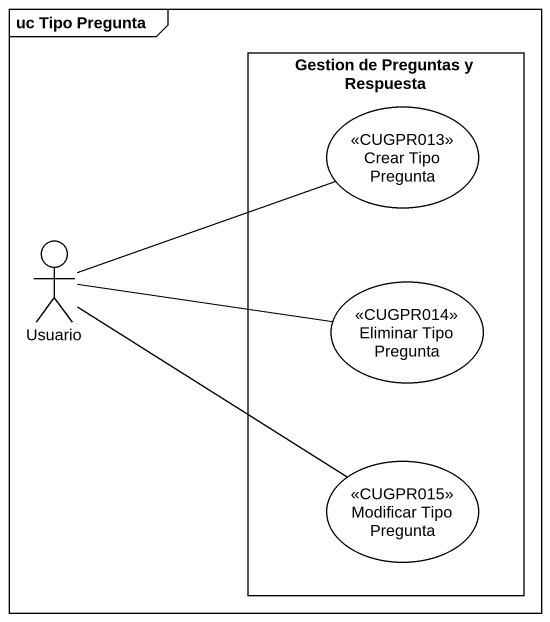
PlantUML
@startuml
mainframe uc Tipo Pregunta
rectangle "Gestion de Preguntas y Respuesta" as Gestion_de_Preguntas_y {
  usecase "Crear Tipo Pregunta" as Crear_Tipo_Pregunta <<CUGPR013>>
  usecase "Eliminar Tipo Pregunta" as Eliminar_Tipo_Pregunta <<CUGPR014>>
  usecase "Modificar Tipo Pregunta" as Modificar_Tipo_Pregunta <<CUGPR015>>
}
actor Usuario
Usuario -right- Crear_Tipo_Pregunta
Usuario -right- Eliminar_Tipo_Pregunta
Usuario -right- Modificar_Tipo_Pregunta
@enduml
